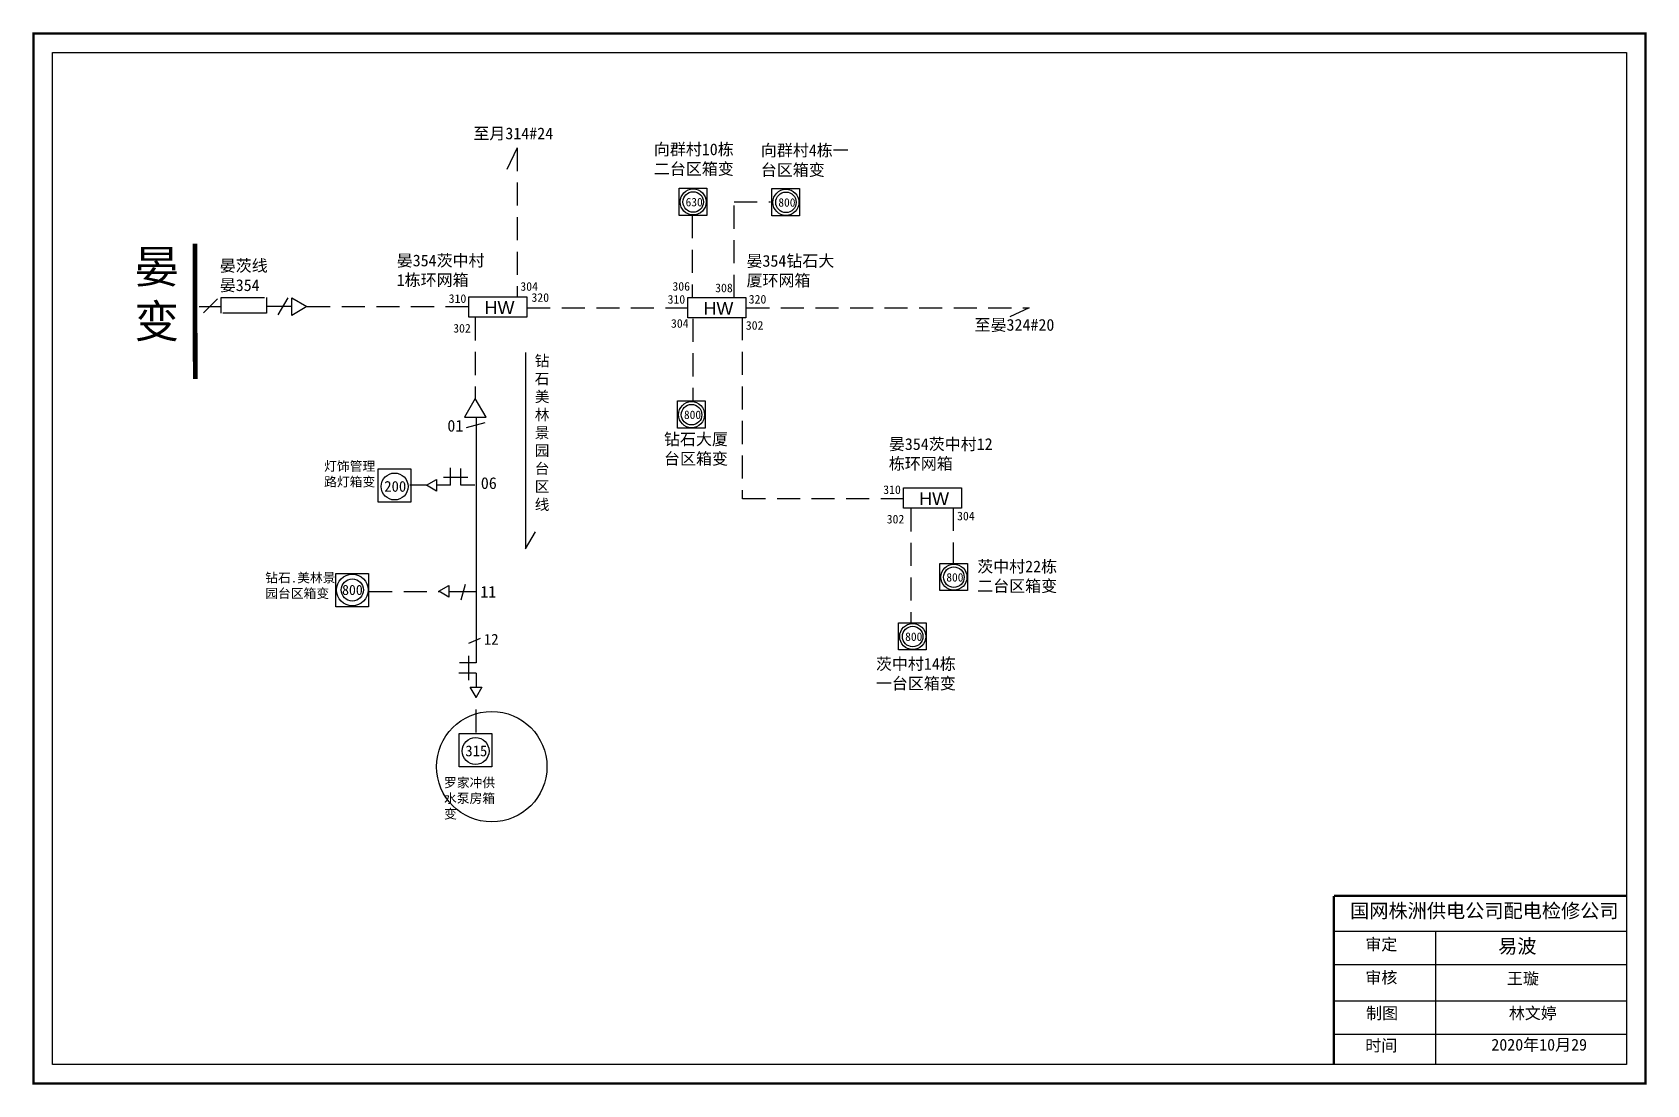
# Model space of a CAD drawing. Extents: x 0 to 344, y -1 to 224.
import ezdxf

# ---------------------------------------------------------------- set-up
doc = ezdxf.new("R2010")
doc.units = 0
doc.header["$LTSCALE"] = 0.774411
doc.linetypes.add('ACAD_ISO02W100', pattern=[15, 12, -3])
doc.linetypes.add('DASHED2', pattern=[9.525, 6.35, -3.175])
doc.layers.get('0').update_dxf_attribs({"linetype": 'CONTINUOUS'})
doc.styles.add('hztxt_txtstyle_0.00_0_0', font='', dxfattribs={"bigfont": 'hztxt.shx'})
doc.styles.add('KaiTi_GB2312_txtstyle_2.00_0_0', font='simsun.ttc', dxfattribs={"height": 2})
doc.styles.add('KaiTi_GB2312_txtstyle_3.00_0_0', font='simsun.ttc', dxfattribs={"height": 3})
doc.styles.add('SimSun_txtstyle_2.30_0_0', font='simsun.ttc', dxfattribs={"height": 2.3})
doc.styles.add('SimSun_txtstyle_2.50_0_0', font='simsun.ttc', dxfattribs={"height": 2.5})
doc.styles.get("Standard").update_dxf_attribs({"font": '', "height": 2.5})
doc.styles.add('字体', font='', dxfattribs={"height": 2.5})
doc.styles.get('hztxt_txtstyle_0.00_0_0').set_extended_font_data('hztxt')
doc.styles.get('Standard').set_extended_font_data('SimSun')
doc.styles.get('字体').set_extended_font_data('KaiTi_GB2312')

msp = doc.modelspace()

# ---------------------------------------------------------------- linework, layer by layer
at = {"linetype": 'Continuous'}
for p, q in [((103.03, 199.16), (100.87, 194.57)), ((39.13, 166.96), (36.14, 163.96)), ((49.58, 165.41), (54.84, 165.41)), ((52.04, 163.54), (54.23, 167.17)), ((54.95, 163.39), (54.95, 167.16)), ((54.95, 167.16), (58.18, 165.35)), ((58.18, 165.35), (54.95, 163.39)), ((212.28, 165.05), (208.19, 163.15)), ((104.81, 155.5), (104.81, 113.66)), ((94.28, 141.65), (94.28, 92.28)), ((104.81, 113.66), (107, 117.31)), ((277.35, 32.1), (339.71, 32.1)), ((298.99, 32.09), (298.99, 3.76)), ((277.35, 25), (339.71, 25)), ((277.35, 17.25), (339.71, 17.25)), ((277.35, 10.14), (339.71, 10.14))]:
    msp.add_line(p, q, dxfattribs=at)
at = {"linetype": 'DASHED2'}
for p, q in [((103.03, 199.16), (103.03, 167.58)), ((149.36, 167.18), (149.36, 187.69)), ((149.36, 187.69), (157.14, 187.69)), ((140.37, 184.81), (140.37, 167.25)), ((58.27, 165.31), (92.53, 165.31)), ((94.09, 163.02), (94.09, 145.47)), ((105.21, 165.04), (139.47, 165.04)), ((140.55, 162.74), (140.55, 145.19)), ((151.06, 163.06), (151.06, 124.35)), ((151.96, 165.05), (212.28, 165.05)), ((151.13, 124.4), (185.39, 124.4)), ((187.05, 122.3), (187.05, 97.98)), ((196.1, 122.41), (196.1, 110.25))]:
    msp.add_line(p, q, dxfattribs=at)
at = {"linetype": 'ACAD_ISO02W100'}
msp.add_line((39.89, 165.24), (35.21, 165.24), dxfattribs=at)
at = {"color": 0, "linetype": 'Continuous'}
for p, q in [((92.28, 139.5), (96.24, 140.59)), ((88.51, 104.54), (94.2, 104.54)), ((91.98, 106.08), (91.02, 102.68)), ((92.74, 93.54), (95.24, 94.58))]:
    msp.add_line(p, q, dxfattribs=at)
at = {"color": 0}
for p, q in [((88.84, 127.23), (88.84, 130.93)), ((92.54, 128.86), (87.36, 128.86)), ((91.06, 127.23), (91.06, 130.78)), ((83.71, 127.27), (80.19, 127.26)), ((88.84, 127.23), (85.88, 127.23)), ((94.02, 127.23), (91.06, 127.23)), ((92.66, 90.8), (92.66, 85.63)), ((94.28, 92.28), (94.28, 89.33)), ((94.28, 87.11), (90.59, 87.11)), ((94.28, 89.33), (90.74, 89.33)), ((94.28, 87.11), (94.28, 84.15))]:
    msp.add_line(p, q, dxfattribs=at)
at = {"color": 0, "linetype": 'DASHED2'}
for p, q in [((71.47, 104.54), (86.47, 104.54)), ((94.29, 74.48), (94.29, 81.99))]:
    msp.add_line(p, q, dxfattribs=at)
at = {"linetype": 'Continuous', "const_width": 0.5}
msp.add_lwpolyline([(-0.15, 223.58), (343.83, 223.58), (343.83, -0.39), (-0.15, -0.39)], close=True, dxfattribs=at)
at = {"linetype": 'Continuous'}
for points in [[(3.9, 219.53), (339.78, 219.53), (339.78, 3.66), (3.9, 3.66)], [(137.62, 190.57), (143.5, 190.57), (143.5, 184.78), (137.62, 184.78)], [(157.41, 190.49), (163.29, 190.49), (163.29, 184.71), (157.41, 184.71)], [(94.13, 145.69), (91.84, 141.71), (96.43, 141.71)], [(137.27, 145.2), (143.15, 145.2), (143.15, 139.42), (137.27, 139.42)], [(193.25, 110.54), (199.13, 110.54), (199.13, 104.75), (193.25, 104.75)], [(184.46, 97.88), (190.35, 97.88), (190.35, 92.09), (184.46, 92.09)]]:
    msp.add_lwpolyline(points, close=True, dxfattribs=at)
for points, const_width in [([(34.34, 178.73), (34.36, 149.91)], 1), ([(277.31, 39.61), (277.31, 3.88)], 0.5), ([(277.35, 39.61), (339.71, 39.61)], 0.5)]:
    msp.add_lwpolyline(points, dxfattribs=dict(at, const_width=const_width))
at = {"linetype": 'ACAD_ISO02W100'}
msp.add_lwpolyline([(49.57, 167.24), (49.57, 163.9), (39.89, 163.9), (39.89, 167.24)], close=True, dxfattribs=at)
at = {"color": 0}
for points in [[(92.77, 167.42), (105.13, 167.42), (105.13, 163.09), (92.77, 163.09)], [(139.48, 167.26), (151.83, 167.26), (151.83, 162.92), (139.48, 162.92)], [(83.72, 127.23), (85.87, 128.47), (85.87, 125.98)], [(185.49, 126.66), (197.85, 126.66), (197.85, 122.32), (185.49, 122.32)], [(86.36, 104.6), (88.51, 105.84), (88.51, 103.36)], [(94.29, 81.99), (93.05, 84.14), (95.53, 84.14)]]:
    msp.add_lwpolyline(points, close=True, dxfattribs=at)
at = {"color": 0, "linetype": 'Continuous'}
for points in [[(73.4, 130.69), (80.35, 130.69), (80.35, 123.61), (73.4, 123.61)], [(64.36, 108.37), (71.32, 108.37), (71.32, 101.3), (64.36, 101.3)], [(90.68, 74.26), (97.64, 74.26), (97.64, 67.19), (90.68, 67.19)]]:
    msp.add_lwpolyline(points, close=True, dxfattribs=at)
for centre, radius in [((140.62, 187.64), 2.78), ((160.41, 187.56), 2.78), ((140.27, 142.27), 2.78), ((196.25, 107.61), 2.78), ((67.89, 104.88), 3.36), ((67.89, 104.88), 2.38), ((187.46, 94.95), 2.78)]:
    msp.add_circle(centre, radius, dxfattribs=at)
at = {"linetype": 'Continuous'}
for centre in [(140.62, 187.64), (160.41, 187.56), (140.27, 142.27), (196.25, 107.61), (187.46, 94.95)]:
    msp.add_circle(centre, 2.19, dxfattribs=at)
at = {"color": 0}
for centre in [(76.91, 126.95), (94.19, 70.53)]:
    msp.add_circle(centre, 2.87, dxfattribs=at)
at = {"color": 1, "linetype": 'Continuous'}
msp.add_circle((97.64, 67.19), 11.78, dxfattribs=at)

# ---------------------------------------------------------------- texts
at = {"linetype": 'Continuous', "attachment_point": 1}
for s, insert, char_height, width, style in [('{\\fSimSun|b0|i0|c134|p2;至月314#24}', (93.72, 203.51), 2.5, 22.2755, '字体'), ('{\\fSimSun|b0|i0|c134|p2;向群村10栋二台区箱变}', (132.23, 200.12), 2.5, 18.8235, '字体'), ('{\\fSimSun|b0|i0|c134|p2;向群村4栋一台区箱变}', (155.05, 199.9), 2.5, 18.8235, '字体'), ('{\\fSimSun|b0|i0|c134|p2;晏\\f\uffbfﾬￌﾣﾤ_GB2312|b0|i0|c134|p49; \\P\\fSimSun|b0|i0|c134|p2;变}', (21.37, 177.37), 7, 46.6545, '字体'), ('{\\fSimSun|b0|i0|c134|p2;晏354茨中村1栋环网箱}', (77.36, 176.41), 2.5, 20.1343, '字体'), ('{\\fSimSun|b0|i0|c134|p2;晏354钻石大厦环网箱}', (151.99, 176.33), 2.5, 19.7572, '字体'), ('{\\fSimSun|b0|i0|c134|p2;晏茨线\\P晏354}', (39.6, 175.31), 2.5, 22.8827, '字体'), ('{\\fSimSun|b0|i0|c134|p2;至晏324#20}', (200.66, 162.68), 2.5, 22.2755, '字体'), ('{\\fSimSun|b0|i0|c134|p2;钻石大厦台区箱变}', (134.39, 138.3), 2.5, 15.7382, '字体'), ('{\\fSimSun|b0|i0|c134|p2;晏354茨中村12栋环网箱}', (182.37, 137.25), 2.5, 22.8827, '字体'), ('{\\fSimSun|b0|i0|c134|p2;茨中村22栋二台区箱变}', (201.22, 111.14), 2.5, 19.3937, '字体'), ('{\\fSimSun|b0|i0|c134|p2;茨中村14栋一台区箱变}', (179.61, 90.37), 2.5, 19.3937, '字体'), ('国网株洲供电公司配电检修公司', (280.79, 37.96), 3, 82.0179, 'KaiTi_GB2312_txtstyle_3.00_0_0'), ('易波', (312.38, 30.41), 3, 23.4615, 'KaiTi_GB2312_txtstyle_3.00_0_0'), ('王璇', (314.26, 23.27), 2.5, 23.4615, 'SimSun_txtstyle_2.50_0_0'), ('林文婷', (314.66, 15.86), 2.5, 23.4615, 'SimSun_txtstyle_2.50_0_0'), ('2020年10月29', (310.92, 9.14), 2.5, 23.4615, 'SimSun_txtstyle_2.50_0_0')]:
    msp.add_mtext(s, dxfattribs=dict(at, insert=insert, char_height=char_height, width=width, style=style))
at = {"color": 0, "linetype": 'Continuous', "attachment_point": 1}
for s, insert, char_height, width in [('630', (139, 188.5), 1.793, 4.0561), ('800', (158.79, 188.43), 1.793, 4.0561), ('800', (138.65, 143.14), 1.793, 4.0561), ('800', (194.63, 108.47), 1.793, 4.0561), ('800', (65.7, 105.97), 2.162, 4.8915), ('800', (185.85, 95.81), 1.793, 4.0561)]:
    msp.add_mtext(s, dxfattribs=dict(at, insert=insert, char_height=char_height, width=width))
at = {"char_height": 1.84, "width": 4.8234, "attachment_point": 1, "style": 'hztxt_txtstyle_0.00_0_0'}
for s, insert in [('{\\fSimSun|b0|i0|c134|p2;304}', (103.74, 170.54)), ('{\\fSimSun|b0|i0|c134|p2;306}', (136.19, 170.56)), ('{\\fSimSun|b0|i0|c134|p2;308}', (145.31, 170.23)), ('{\\fSimSun|b0|i0|c134|p2;310}', (88.45, 167.95)), ('{\\fSimSun|b0|i0|c134|p2;320}', (106.11, 168.18)), ('{\\fSimSun|b0|i0|c134|p2;310}', (135.16, 167.79)), ('{\\fSimSun|b0|i0|c134|p2;320}', (152.47, 167.81)), ('{\\fSimSun|b0|i0|c134|p2;304}', (135.88, 162.65)), ('{\\fSimSun|b0|i0|c134|p2;302}', (151.85, 162.23)), ('{\\fSimSun|b0|i0|c134|p2;302}', (89.41, 161.62)), ('{\\fSimSun|b0|i0|c134|p2;310}', (181.17, 127.19)), ('{\\fSimSun|b0|i0|c134|p2;302}', (181.91, 120.91)), ('{\\fSimSun|b0|i0|c134|p2;304}', (196.93, 121.58))]:
    msp.add_mtext(s, dxfattribs=dict(at, insert=insert))
at = {"color": 0, "attachment_point": 1}
for s, insert, char_height, width, style in [('{\\fArial|b0|i0|c0|p32;HW}', (96.09, 166.5), 2.75, 8.399, 'hztxt_txtstyle_0.00_0_0'), ('{\\fArial|b0|i0|c0|p32;HW}', (142.8, 166.33), 2.75, 8.399, 'hztxt_txtstyle_0.00_0_0'), ('{\\fSimSun|b0|i0|c134|p2;灯饰管理路灯箱变}', (61.87, 132.29), 2, 12.7647, '字体'), ('{\\fArial|b0|i0|c0|p32;HW}', (188.82, 125.73), 2.75, 8.399, 'hztxt_txtstyle_0.00_0_0'), ('{\\fSimSun|b0|i0|c134|p2;钻石}.{\\fSimSun|b0|i0|c134|p2;美林景园台区箱变}', (49.3, 108.49), 2, 16.3822, '字体')]:
    msp.add_mtext(s, dxfattribs=dict(at, insert=insert, char_height=char_height, width=width, style=style))
for s, insert, char_height, width in [('钻石美林景园台区线', (106.81, 154.93), 2.3, 4.4055), ('01', (88.17, 141.16), 2.5, 6.8404), ('200', (74.7, 128.13), 2.3, 4.8377), ('06', (95.31, 128.93), 2.5, 6.8404), ('11', (95.2, 105.74), 2.5, 6.8404), ('12', (95.96, 95.52), 2.3, 16.4292)]:
    msp.add_mtext(s, dxfattribs=dict(at, insert=insert, char_height=char_height, width=width))
at = {"color": 7, "attachment_point": 1}
for s, insert, char_height, width, style in [('315', (91.99, 71.71), 2.3, 4.8377, 'SimSun_txtstyle_2.30_0_0'), ('{\\fSimSun|b0|i0|c134|p2;罗家冲供水泵房箱变', (87.45, 64.79), 2, 12.7647, 'KaiTi_GB2312_txtstyle_2.00_0_0')]:
    msp.add_mtext(s, dxfattribs=dict(at, insert=insert, char_height=char_height, width=width, style=style))
at = {"linetype": 'Continuous', "char_height": 2.5, "width": 23.4615, "attachment_point": 1}
for s, insert in [('审定', (284.04, 30.54)), ('审核', (284.04, 23.48)), ('制图', (284.2, 15.86)), ('时间', (284.04, 8.97))]:
    msp.add_mtext(s, dxfattribs=dict(at, insert=insert))

doc.saveas('drawing.dxf')
